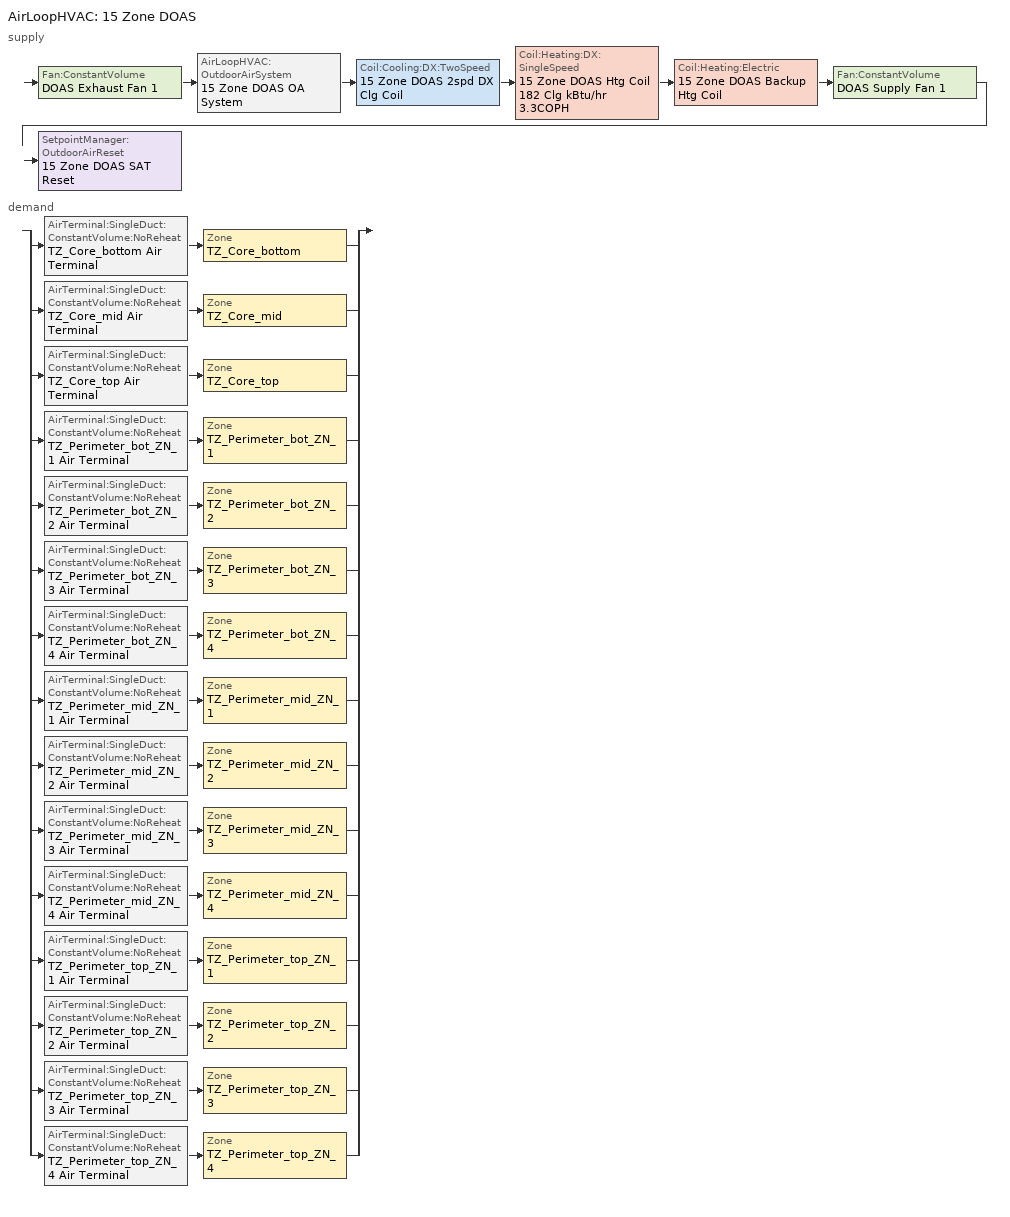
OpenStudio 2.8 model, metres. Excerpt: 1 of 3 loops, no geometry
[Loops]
AirLoopHVAC '15 Zone DOAS'
 supply: Fan:ConstantVolume 'DOAS Exhaust Fan 1' > AirLoopHVAC:OutdoorAirSystem '15 Zone DOAS OA System' > Coil:Cooling:DX:TwoSpeed '15 Zone DOAS 2spd DX Clg Coil' > Coil:Heating:DX:SingleSpeed '15 Zone DOAS Htg Coil 182 Clg kBtu/hr 3.3COPH' > Coil:Heating:Electric '15 Zone DOAS Backup Htg Coil' > Fan:ConstantVolume 'DOAS Supply Fan 1' > SetpointManager:OutdoorAirReset '15 Zone DOAS SAT Reset'
 demand: split
  | AirTerminal:SingleDuct:ConstantVolume:NoReheat 'TZ_Core_bottom Air Terminal' > Zone 'TZ_Core_bottom'
  | AirTerminal:SingleDuct:ConstantVolume:NoReheat 'TZ_Core_mid Air Terminal' > Zone 'TZ_Core_mid'
  | AirTerminal:SingleDuct:ConstantVolume:NoReheat 'TZ_Core_top Air Terminal' > Zone 'TZ_Core_top'
  | AirTerminal:SingleDuct:ConstantVolume:NoReheat 'TZ_Perimeter_bot_ZN_1 Air Terminal' > Zone 'TZ_Perimeter_bot_ZN_1'
  | AirTerminal:SingleDuct:ConstantVolume:NoReheat 'TZ_Perimeter_bot_ZN_2 Air Terminal' > Zone 'TZ_Perimeter_bot_ZN_2'
  | AirTerminal:SingleDuct:ConstantVolume:NoReheat 'TZ_Perimeter_bot_ZN_3 Air Terminal' > Zone 'TZ_Perimeter_bot_ZN_3'
  | AirTerminal:SingleDuct:ConstantVolume:NoReheat 'TZ_Perimeter_bot_ZN_4 Air Terminal' > Zone 'TZ_Perimeter_bot_ZN_4'
  | AirTerminal:SingleDuct:ConstantVolume:NoReheat 'TZ_Perimeter_mid_ZN_1 Air Terminal' > Zone 'TZ_Perimeter_mid_ZN_1'
  | AirTerminal:SingleDuct:ConstantVolume:NoReheat 'TZ_Perimeter_mid_ZN_2 Air Terminal' > Zone 'TZ_Perimeter_mid_ZN_2'
  | AirTerminal:SingleDuct:ConstantVolume:NoReheat 'TZ_Perimeter_mid_ZN_3 Air Terminal' > Zone 'TZ_Perimeter_mid_ZN_3'
  | AirTerminal:SingleDuct:ConstantVolume:NoReheat 'TZ_Perimeter_mid_ZN_4 Air Terminal' > Zone 'TZ_Perimeter_mid_ZN_4'
  | AirTerminal:SingleDuct:ConstantVolume:NoReheat 'TZ_Perimeter_top_ZN_1 Air Terminal' > Zone 'TZ_Perimeter_top_ZN_1'
  | AirTerminal:SingleDuct:ConstantVolume:NoReheat 'TZ_Perimeter_top_ZN_2 Air Terminal' > Zone 'TZ_Perimeter_top_ZN_2'
  | AirTerminal:SingleDuct:ConstantVolume:NoReheat 'TZ_Perimeter_top_ZN_3 Air Terminal' > Zone 'TZ_Perimeter_top_ZN_3'
  | AirTerminal:SingleDuct:ConstantVolume:NoReheat 'TZ_Perimeter_top_ZN_4 Air Terminal' > Zone 'TZ_Perimeter_top_ZN_4'
[Sizing:Zone] Zone Cooling Design Supply Air Temperature Input Method=SupplyAirTemperature; Zone Cooling Design Supply Air Temperature {C}=12.7778; Zone Cooling Design Supply Air Temperature Difference {deltaC}=11.11; Zone Heating Design Supply Air Temperature Input Method=SupplyAirTemperature; Zone Heating Design Supply Air Temperature {C}=40; Zone Heating Design Supply Air Temperature Difference {deltaC}=11.11; Zone Cooling Design Supply Air Humidity Ratio {kg-H2O/kg-air}=0.0085; Zone Heating Design Supply Air Humidity Ratio {kg-H2O/kg-air}=0.008; Cooling Design Air Flow Method=DesignDay; Heating Design Air Flow Method=DesignDay; Account for Dedicated Outdoor Air System=Yes; Dedicated Outdoor Air System Control Strategy=NeutralSupplyAir; Dedicated Outdoor Air Low Setpoint Temperature for Design {C}=15.5556; Dedicated Outdoor Air High Setpoint Temperature for Design {C}=21.1111
TZ_Core_bottom; TZ_Core_mid; TZ_Core_top; TZ_Perimeter_bot_ZN_1; TZ_Perimeter_bot_ZN_2; TZ_Perimeter_bot_ZN_3; TZ_Perimeter_bot_ZN_4; TZ_Perimeter_mid_ZN_1; TZ_Perimeter_mid_ZN_2; TZ_Perimeter_mid_ZN_3; TZ_Perimeter_mid_ZN_4; TZ_Perimeter_top_ZN_1; TZ_Perimeter_top_ZN_2; TZ_Perimeter_top_ZN_3; TZ_Perimeter_top_ZN_4
[Zone equipment]
TZ_Core_bottom: TZ_Core_bottom Air Terminal, TZ_Core_bottom VRF Terminal Unit
TZ_Core_mid: TZ_Core_mid Air Terminal, TZ_Core_mid VRF Terminal Unit
TZ_Core_top: TZ_Core_top Air Terminal, TZ_Core_top VRF Terminal Unit
TZ_Perimeter_bot_ZN_1: TZ_Perimeter_bot_ZN_1 Air Terminal, TZ_Perimeter_bot_ZN_1 VRF Terminal Unit
TZ_Perimeter_bot_ZN_2: TZ_Perimeter_bot_ZN_2 Air Terminal, TZ_Perimeter_bot_ZN_2 VRF Terminal Unit
TZ_Perimeter_bot_ZN_3: TZ_Perimeter_bot_ZN_3 Air Terminal, TZ_Perimeter_bot_ZN_3 VRF Terminal Unit
TZ_Perimeter_bot_ZN_4: TZ_Perimeter_bot_ZN_4 Air Terminal, TZ_Perimeter_bot_ZN_4 VRF Terminal Unit
TZ_Perimeter_mid_ZN_1: TZ_Perimeter_mid_ZN_1 Air Terminal, TZ_Perimeter_mid_ZN_1 VRF Terminal Unit
TZ_Perimeter_mid_ZN_2: TZ_Perimeter_mid_ZN_2 Air Terminal, TZ_Perimeter_mid_ZN_2 VRF Terminal Unit
TZ_Perimeter_mid_ZN_3: TZ_Perimeter_mid_ZN_3 Air Terminal, TZ_Perimeter_mid_ZN_3 VRF Terminal Unit
TZ_Perimeter_mid_ZN_4: TZ_Perimeter_mid_ZN_4 Air Terminal, TZ_Perimeter_mid_ZN_4 VRF Terminal Unit
TZ_Perimeter_top_ZN_1: TZ_Perimeter_top_ZN_1 Air Terminal, TZ_Perimeter_top_ZN_1 VRF Terminal Unit
TZ_Perimeter_top_ZN_2: TZ_Perimeter_top_ZN_2 Air Terminal, TZ_Perimeter_top_ZN_2 VRF Terminal Unit
TZ_Perimeter_top_ZN_3: TZ_Perimeter_top_ZN_3 Air Terminal, TZ_Perimeter_top_ZN_3 VRF Terminal Unit
TZ_Perimeter_top_ZN_4: TZ_Perimeter_top_ZN_4 Air Terminal, TZ_Perimeter_top_ZN_4 VRF Terminal Unit
[AirLoopHVAC]
15 Zone DOAS: Availability Schedule=15 Zone DOAS Occ Sch; Design Supply Air Flow Rate {m3/s}=AutoSize
[Sizing:System]
15 Zone DOAS: Type of Load to Size On=VentilationRequirement; Design Outdoor Air Flow Rate {m3/s}=Autosize; Central Heating Maximum System Air Flow Ratio=1; Preheat Design Temperature {C}=7; Preheat Design Humidity Ratio {kg-H2O/kg-Air}=0.008; Precool Design Temperature {C}=12.8; Precool Design Humidity Ratio {kg-H2O/kg-Air}=0.008; Central Cooling Design Supply Air Temperature {C}=15.5556; Central Heating Design Supply Air Temperature {C}=21.1111; Sizing Option=Coincident; 100% Outdoor Air in Cooling=Yes; 100% Outdoor Air in Heating=Yes; Central Cooling Design Supply Air Humidity Ratio {kg-H2O/kg-Air}=0.0085; Central Heating Design Supply Air Humidity Ratio {kg-H2O/kg-Air}=0.008; Cooling Design Air Flow Method=DesignDay; Cooling Design Air Flow Rate {m3/s}=0; Heating Design Air Flow Method=DesignDay; Heating Design Air Flow Rate {m3/s}=0; System Outdoor Air Method=ZoneSum; Zone Maximum Outdoor Air Fraction=1; Cooling Supply Air Flow Rate Per Floor Area {m3/s-m2}=0.00996765; Cooling Fraction of Autosized Cooling Supply Air Flow Rate=1; Cooling Supply Air Flow Rate Per Unit Cooling Capacity {m3/s-W}=3.94755e-05; Heating Supply Air Flow Rate Per Floor Area {m3/s-m2}=0.00996765; Heating Fraction of Autosized Heating Supply Air Flow Rate=1; Heating Fraction of Autosized Cooling Supply Air Flow Rate=1; Heating Supply Air Flow Rate Per Unit Heating Capacity {m3/s-W}=3.15882e-05; Cooling Design Capacity Method=CoolingDesignCapacity; Cooling Design Capacity {W}=autosize; Cooling Design Capacity Per Floor Area {W/m2}=234.7; Fraction of Autosized Cooling Design Capacity=1; Heating Design Capacity Method=HeatingDesignCapacity; Heating Design Capacity {W}=autosize; Heating Design Capacity Per Floor Area {W/m2}=157; Fraction of Autosized Heating Design Capacity=1; Central Cooling Capacity Control Method=OnOff
[Fan:ConstantVolume] Availability Schedule=Always On Discrete; Fan Total Efficiency=0.58175; Maximum Flow Rate {m3/s}=AutoSize; Motor Efficiency=0.895; Motor In Airstream Fraction=1
Name | Pressure Rise {Pa}
DOAS Supply Fan 1 | 747.267
DOAS Exhaust Fan 1 | 498.178
[Coil:Heating:Electric]
15 Zone DOAS Backup Htg Coil: Availability Schedule=Always On Discrete; Efficiency=1
[Coil:Heating:DX:SingleSpeed]
15 Zone DOAS Htg Coil 182 Clg kBtu/hr 3.3COPH: Availability Schedule=Always On Discrete; Rated Total Heating Capacity {W}=Autosize; Rated COP {W/W}=3.59363; Rated Air Flow Rate {m3/s}=Autosize; Rated Supply Fan Power Per Volume Flow Rate {W/(m3/s)}=773.3; Total Heating Capacity Function of Temperature Curve=DXHEAT-NECB2011-REF-CAPFT; Total Heating Capacity Function of Flow Fraction Curve=DXHEAT-NECB2011-REF-CAPFFLOW; Energy Input Ratio Function of Temperature Curve=DXHEAT-NECB2011-REF-EIRFT; Energy Input Ratio Function of Flow Fraction Curve=DXHEAT-NECB2011-REF-EIRFFLOW; Part Load Fraction Correlation Curve=DXHEAT-NECB2011-REF-PLFFPLR; Defrost Energy Input Ratio Function of Temperature Curve=15 Zone DOAS Htg Coil Defrost EIR Func of Temp Curve; Defrost Strategy=ReverseCycle; Defrost Control=OnDemand; Defrost Time Period Fraction=0.166667; Resistive Defrost Heater Capacity {W}=2000
[Coil:Cooling:DX:TwoSpeed]
15 Zone DOAS 2spd DX Clg Coil: Availability Schedule=Always On Discrete; Rated High Speed Total Cooling Capacity {W}=Autosize; Rated High Speed Sensible Heat Ratio=Autosize; Rated High Speed COP {W/W}=3; Rated High Speed Air Flow Rate {m3/s}=Autosize; Total Cooling Capacity Function of Temperature Curve=Curve Biquadratic 5; Total Cooling Capacity Function of Flow Fraction Curve=Curve Quadratic 8; Energy Input Ratio Function of Temperature Curve=Curve Biquadratic 6; Energy Input Ratio Function of Flow Fraction Curve=Curve Quadratic 9; Part Load Fraction Correlation Curve=Curve Quadratic 10; Rated Low Speed Total Cooling Capacity {W}=Autosize; Rated Low Speed Sensible Heat Ratio=0.69; Rated Low Speed COP {W/W}=3; Low Speed Total Cooling Capacity Function of Temperature Curve=Curve Biquadratic 7; Low Speed Energy Input Ratio Function of Temperature Curve=Curve Biquadratic 8; Condenser Type=AirCooled; High Speed Evaporative Condenser Effectiveness=0; High Speed Evaporative Condenser Air Flow Rate {m3/s}=Autosize; High Speed Evaporative Condenser Pump Rated Power Consumption {W}=Autosize; Low Speed Evaporative Condenser Effectiveness=0; Low Speed Evaporative Condenser Air Flow Rate {m3/s}=Autosize; Low Speed Evaporative Condenser Pump Rated Power Consumption {W}=Autosize; Basin Heater Capacity {W/K}=10; Basin Heater Setpoint Temperature {C}=2
[Controller:OutdoorAir]
15 Zone DOAS Outdoor Air Controller: Minimum Outdoor Air Flow Rate {m3/s}=autosize; Maximum Outdoor Air Flow Rate {m3/s}=Autosize; Economizer Control Type=NoEconomizer; Economizer Control Action Type=ModulateFlow; Lockout Type=NoLockout; Minimum Limit Type=FixedMinimum; Minimum Outdoor Air Schedule=15 Zone DOAS Occ Sch; Minimum Fraction of Outdoor Air Schedule=Always On Discrete; Controller Mechanical Ventilation=15 Zone DOAS Mechanical Ventilation Controller; High Humidity Control=No; Heat Recovery Bypass Control Type=BypassWhenWithinEconomizerLimits
[Controller:MechanicalVentilation]
15 Zone DOAS Mechanical Ventilation Controller: Availability Schedule=Always On Discrete; System Outdoor Air Method=ZoneSum
[AirLoopHVAC:OutdoorAirSystem]
15 Zone DOAS OA System: Controller=15 Zone DOAS Outdoor Air Controller
[SetpointManager:OutdoorAirReset]
15 Zone DOAS SAT Reset: Control Variable=Temperature; Setpoint at Outdoor Low Temperature {C}=21.1111; Outdoor Low Temperature {C}=15.5556; Setpoint at Outdoor High Temperature {C}=15.5556; Outdoor High Temperature {C}=21.1111; Setpoint Node or NodeList=15 Zone DOAS Supply Outlet Node
[AirTerminal:SingleDuct:ConstantVolume:NoReheat] Availability Schedule=Always On Discrete; Maximum Air Flow Rate {m3/s}=AutoSize
TZ_Core_bottom Air Terminal; TZ_Core_mid Air Terminal; TZ_Core_top Air Terminal; TZ_Perimeter_bot_ZN_1 Air Terminal; TZ_Perimeter_bot_ZN_2 Air Terminal; TZ_Perimeter_bot_ZN_3 Air Terminal; TZ_Perimeter_bot_ZN_4 Air Terminal; TZ_Perimeter_mid_ZN_1 Air Terminal; TZ_Perimeter_mid_ZN_2 Air Terminal; TZ_Perimeter_mid_ZN_3 Air Terminal; TZ_Perimeter_mid_ZN_4 Air Terminal; TZ_Perimeter_top_ZN_1 Air Terminal; TZ_Perimeter_top_ZN_2 Air Terminal; TZ_Perimeter_top_ZN_3 Air Terminal; TZ_Perimeter_top_ZN_4 Air Terminal
[AirConditioner:VariableRefrigerantFlow]
15 Zone VRF System: Availability Schedule=Always On Discrete; Rated Total Cooling Capacity {W}=autosize; Rated Cooling COP {W/W}=4.287; Minimum Outdoor Temperature in Cooling Mode {C}=-15; Maximum Outdoor Temperature in Cooling Mode {C}=50; Cooling Capacity Ratio Modifier Function of Low Temperature Curve=vrf_cool_cap_f_of_low_temp 1; Cooling Capacity Ratio Boundary Curve=vrf_cool_cap_ratio_boundary 1; Cooling Capacity Ratio Modifier Function of High Temperature Curve=vrf_cool_cap_f_of_high_temp 1; Cooling Energy Input Ratio Modifier Function of Low Temperature Curve=vrf_cool_eir_f_of_low_temp 2; Cooling Energy Input Ratio Boundary Curve=vrf_cool_eir_ratio_boundary 1; Cooling Energy Input Ratio Modifier Function of High Temperature Curve=vrf_cool_eir_f_of_high_temp 1; Cooling Energy Input Ratio Modifier Function of Low Part-Load Ratio Curve=vrf_cool_eir_f_of_low_temp 3; Cooling Energy Input Ratio Modifier Function of High Part-Load Ratio Curve=vrf_cooling_eir_high_plr 1; Cooling Combination Ratio Correction Factor Curve=vrf_cooling_comb_ratio 1; Cooling Part-Load Fraction Correlation Curve=vrf_cooling_cplffplr 1; Rated Total Heating Capacity {W}=autosize; Rated Total Heating Capacity Sizing Ratio {W/W}=1; Rated Heating COP {W/W}=4.147; Minimum Outdoor Temperature in Heating Mode {C}=-25; Maximum Outdoor Temperature in Heating Mode {C}=16.1; Heating Capacity Ratio Modifier Function of Low Temperature Curve=vrf_heat_cap_f_of_low_temp 1; Heating Capacity Ratio Boundary Curve=vrf_heat_cap_ratio_boundary 1; Heating Capacity Ratio Modifier Function of High Temperature Curve=vrf_heat_cap_f_of_high_temp 1; Heating Energy Input Ratio Modifier Function of Low Temperature Curve=vrf_heat_eir_f_of_low_temp 1; Heating Energy Input Ratio Boundary Curve=vrf_heat_eir_boundary 1; Heating Energy Input Ratio Modifier Function of High Temperature Curve=vrf_heat_eir_f_of_high_temp 1; Heating Performance Curve Outdoor Temperature Type=WetBulbTemperature; Heating Energy Input Ratio Modifier Function of Low Part-Load Ratio Curve=vrf_heating_eir_low_plr 1; Heating Energy Input Ratio Modifier Function of High Part-Load Ratio Curve=vrf_heating_eir_hi_plr 1; Heating Combination Ratio Correction Factor Curve=vrf_heating_comb_ratio 1; Heating Part-Load Fraction Correlation Curve=vrf_heating_cplffplr 1; Minimum Heat Pump Part-Load Ratio=0.25; Zone Name for Master Thermostat Location=TZ_Core_bottom; Master Thermostat Priority Control Type=LoadPriority; Heat Pump Waste Heat Recovery=Yes; Equivalent Piping Length used for Piping Correction Factor in Cooling Mode {m}=30.48; Vertical Height used for Piping Correction Factor {m}=10.668; Piping Correction Factor for Length in Cooling Mode Curve=Air Conditioner Variable Refrigerant Flow 1 CoolingLengthCorrectionFactor 1; Piping Correction Factor for Height in Cooling Mode Coefficient=-0.000386; Equivalent Piping Length used for Piping Correction Factor in Heating Mode {m}=30.48; Piping Correction Factor for Height in Heating Mode Coefficient=0; Crankcase Heater Power per Compressor {W}=15; Number of Compressors=3; Ratio of Compressor Size to Total Compressor Capacity=0.33; Maximum Outdoor Dry-bulb Temperature for Crankcase Heater {C}=7; Defrost Strategy=ReverseCycle; Defrost Control=OnDemand; Defrost Energy Input Ratio Modifier Function of Temperature Curve=vrf_defrost_eir_f_of_temp 1; Defrost Time Period Fraction=0.058333; Resistive Defrost Heater Capacity {W}=1e-07; Maximum Outdoor Dry-bulb Temperature for Defrost Operation {C}=7; Water Condenser Volume Flow Rate {m3/s}=autosize; Evaporative Condenser Effectiveness=0.9; Evaporative Condenser Air Flow Rate {m3/s}=autosize; Evaporative Condenser Pump Rated Power Consumption {W}=autosize; Basin Heater Capacity {W/K}=0; Basin Heater Setpoint Temperature {C}=2; Fuel Type=Electricity; Minimum Outdoor Temperature in Heat Recovery Mode {C}=-10; Maximum Outdoor Temperature in Heat Recovery Mode {C}=27.2; Initial Heat Recovery Cooling Capacity Fraction=0.5; Heat Recovery Cooling Capacity Time Constant {hr}=0.083; Initial Heat Recovery Cooling Energy Fraction=1; Heat Recovery Cooling Energy Time Constant {hr}=0; Initial Heat Recovery Heating Capacity Fraction=0.5; Heat Recovery Heating Capacity Time Constant {hr}=0.083; Initial Heat Recovery Heating Energy Fraction=0.5; Heat Recovery Heating Energy Time Constant {hr}=0
[ZoneHVAC:TerminalUnit:VariableRefrigerantFlow] Terminal Unit Availability schedule=Always On Discrete; Supply Air Flow Rate During Cooling Operation {m3/s}=autosize; Supply Air Flow Rate When No Cooling is Needed {m3/s}=autosize; Supply Air Flow Rate During Heating Operation {m3/s}=autosize; Supply Air Flow Rate When No Heating is Needed {m3/s}=autosize; Outdoor Air Flow Rate During Cooling Operation {m3/s}=0; Outdoor Air Flow Rate During Heating Operation {m3/s}=0; Outdoor Air Flow Rate When No Cooling or Heating is Needed {m3/s}=0; Supply Air Fan Operating Mode Schedule=Always Off Discrete; Zone Terminal Unit On Parasitic Electric Energy Use {W}=30; Zone Terminal Unit Off Parasitic Electric Energy Use {W}=20; Rated Total Heating Capacity Sizing Ratio {W/W}=1
Name | Supply Air Fan | Cooling Coil | Heating Coil
TZ_Core_bottom VRF Terminal Unit | TZ_Core_bottom VRF Unit Cycling Fan | Zone HVAC Terminal Unit Variable Refrigerant Flow 1 Cooling Coil 5 | Zone HVAC Terminal Unit Variable Refrigerant Flow 1 Heating Coil 5
TZ_Core_mid VRF Terminal Unit | TZ_Core_mid VRF Unit Cycling Fan | Zone HVAC Terminal Unit Variable Refrigerant Flow 1 Cooling Coil 6 | Zone HVAC Terminal Unit Variable Refrigerant Flow 1 Heating Coil 6
TZ_Core_top VRF Terminal Unit | TZ_Core_top VRF Unit Cycling Fan | Zone HVAC Terminal Unit Variable Refrigerant Flow 1 Cooling Coil 7 | Zone HVAC Terminal Unit Variable Refrigerant Flow 1 Heating Coil 7
TZ_Perimeter_bot_ZN_1 VRF Terminal Unit | TZ_Perimeter_bot_ZN_1 VRF Unit Cycling Fan | Zone HVAC Terminal Unit Variable Refrigerant Flow 1 Cooling Coil 8 | Zone HVAC Terminal Unit Variable Refrigerant Flow 1 Heating Coil 8
TZ_Perimeter_bot_ZN_2 VRF Terminal Unit | TZ_Perimeter_bot_ZN_2 VRF Unit Cycling Fan | Zone HVAC Terminal Unit Variable Refrigerant Flow 1 Cooling Coil 9 | Zone HVAC Terminal Unit Variable Refrigerant Flow 1 Heating Coil 9
TZ_Perimeter_bot_ZN_3 VRF Terminal Unit | TZ_Perimeter_bot_ZN_3 VRF Unit Cycling Fan | Zone HVAC Terminal Unit Variable Refrigerant Flow 1 Cooling Coil 10 | Zone HVAC Terminal Unit Variable Refrigerant Flow 1 Heating Coil 10
TZ_Perimeter_bot_ZN_4 VRF Terminal Unit | TZ_Perimeter_bot_ZN_4 VRF Unit Cycling Fan | Zone HVAC Terminal Unit Variable Refrigerant Flow 1 Cooling Coil 11 | Zone HVAC Terminal Unit Variable Refrigerant Flow 1 Heating Coil 11
TZ_Perimeter_mid_ZN_1 VRF Terminal Unit | TZ_Perimeter_mid_ZN_1 VRF Unit Cycling Fan | Zone HVAC Terminal Unit Variable Refrigerant Flow 1 Cooling Coil 12 | Zone HVAC Terminal Unit Variable Refrigerant Flow 1 Heating Coil 12
TZ_Perimeter_mid_ZN_2 VRF Terminal Unit | TZ_Perimeter_mid_ZN_2 VRF Unit Cycling Fan | Zone HVAC Terminal Unit Variable Refrigerant Flow 1 Cooling Coil 13 | Zone HVAC Terminal Unit Variable Refrigerant Flow 1 Heating Coil 13
TZ_Perimeter_mid_ZN_3 VRF Terminal Unit | TZ_Perimeter_mid_ZN_3 VRF Unit Cycling Fan | Zone HVAC Terminal Unit Variable Refrigerant Flow 1 Cooling Coil 14 | Zone HVAC Terminal Unit Variable Refrigerant Flow 1 Heating Coil 14
TZ_Perimeter_mid_ZN_4 VRF Terminal Unit | TZ_Perimeter_mid_ZN_4 VRF Unit Cycling Fan | Zone HVAC Terminal Unit Variable Refrigerant Flow 1 Cooling Coil 15 | Zone HVAC Terminal Unit Variable Refrigerant Flow 1 Heating Coil 15
TZ_Perimeter_top_ZN_1 VRF Terminal Unit | TZ_Perimeter_top_ZN_1 VRF Unit Cycling Fan | Zone HVAC Terminal Unit Variable Refrigerant Flow 1 Cooling Coil 16 | Zone HVAC Terminal Unit Variable Refrigerant Flow 1 Heating Coil 16
TZ_Perimeter_top_ZN_2 VRF Terminal Unit | TZ_Perimeter_top_ZN_2 VRF Unit Cycling Fan | Zone HVAC Terminal Unit Variable Refrigerant Flow 1 Cooling Coil 17 | Zone HVAC Terminal Unit Variable Refrigerant Flow 1 Heating Coil 17
TZ_Perimeter_top_ZN_3 VRF Terminal Unit | TZ_Perimeter_top_ZN_3 VRF Unit Cycling Fan | Zone HVAC Terminal Unit Variable Refrigerant Flow 1 Cooling Coil 18 | Zone HVAC Terminal Unit Variable Refrigerant Flow 1 Heating Coil 18
TZ_Perimeter_top_ZN_4 VRF Terminal Unit | TZ_Perimeter_top_ZN_4 VRF Unit Cycling Fan | Zone HVAC Terminal Unit Variable Refrigerant Flow 1 Cooling Coil 19 | Zone HVAC Terminal Unit Variable Refrigerant Flow 1 Heating Coil 19
[Coil:Cooling:DX:VariableRefrigerantFlow] Availability Schedule=Always On Discrete; Rated Total Cooling Capacity {W}=autosize; Rated Sensible Heat Ratio=autosize; Rated Air Flow Rate {m3/s}=autosize
Name | Cooling Capacity Ratio Modifier Function of Temperature Curve | Cooling Capacity Modifier Curve Function of Flow Fraction
Zone HVAC Terminal Unit Variable Refrigerant Flow 1 Cooling Coil 5 | VRFTUCoolCapFT 5 | VRFACCoolCapFFF 5
Zone HVAC Terminal Unit Variable Refrigerant Flow 1 Cooling Coil 6 | VRFTUCoolCapFT 6 | VRFACCoolCapFFF 6
Zone HVAC Terminal Unit Variable Refrigerant Flow 1 Cooling Coil 7 | VRFTUCoolCapFT 7 | VRFACCoolCapFFF 7
Zone HVAC Terminal Unit Variable Refrigerant Flow 1 Cooling Coil 8 | VRFTUCoolCapFT 8 | VRFACCoolCapFFF 8
Zone HVAC Terminal Unit Variable Refrigerant Flow 1 Cooling Coil 9 | VRFTUCoolCapFT 9 | VRFACCoolCapFFF 9
Zone HVAC Terminal Unit Variable Refrigerant Flow 1 Cooling Coil 10 | VRFTUCoolCapFT 10 | VRFACCoolCapFFF 10
Zone HVAC Terminal Unit Variable Refrigerant Flow 1 Cooling Coil 11 | VRFTUCoolCapFT 11 | VRFACCoolCapFFF 11
Zone HVAC Terminal Unit Variable Refrigerant Flow 1 Cooling Coil 12 | VRFTUCoolCapFT 12 | VRFACCoolCapFFF 12
Zone HVAC Terminal Unit Variable Refrigerant Flow 1 Cooling Coil 13 | VRFTUCoolCapFT 13 | VRFACCoolCapFFF 13
Zone HVAC Terminal Unit Variable Refrigerant Flow 1 Cooling Coil 14 | VRFTUCoolCapFT 14 | VRFACCoolCapFFF 14
Zone HVAC Terminal Unit Variable Refrigerant Flow 1 Cooling Coil 15 | VRFTUCoolCapFT 15 | VRFACCoolCapFFF 15
Zone HVAC Terminal Unit Variable Refrigerant Flow 1 Cooling Coil 16 | VRFTUCoolCapFT 16 | VRFACCoolCapFFF 16
Zone HVAC Terminal Unit Variable Refrigerant Flow 1 Cooling Coil 17 | VRFTUCoolCapFT 17 | VRFACCoolCapFFF 17
Zone HVAC Terminal Unit Variable Refrigerant Flow 1 Cooling Coil 18 | VRFTUCoolCapFT 18 | VRFACCoolCapFFF 18
Zone HVAC Terminal Unit Variable Refrigerant Flow 1 Cooling Coil 19 | VRFTUCoolCapFT 19 | VRFACCoolCapFFF 19
[Coil:Heating:DX:VariableRefrigerantFlow] Availability Schedule=Always On Discrete; Rated Total Heating Capacity {W}=autosize; Rated Air Flow Rate {m3/s}=autosize
Name | Heating Capacity Ratio Modifier Function of Temperature Curve | Heating Capacity Modifier Function of Flow Fraction Curve
Zone HVAC Terminal Unit Variable Refrigerant Flow 1 Heating Coil 5 | Coil Heating DX Variable Refrigerant Flow 1 VRFTUHeatCAPFT 5 | Coil Heating DX Variable Refrigerant Flow 1 VRFACCoolCapFFF 5
Zone HVAC Terminal Unit Variable Refrigerant Flow 1 Heating Coil 6 | Coil Heating DX Variable Refrigerant Flow 1 VRFTUHeatCAPFT 6 | Coil Heating DX Variable Refrigerant Flow 1 VRFACCoolCapFFF 6
Zone HVAC Terminal Unit Variable Refrigerant Flow 1 Heating Coil 7 | Coil Heating DX Variable Refrigerant Flow 1 VRFTUHeatCAPFT 7 | Coil Heating DX Variable Refrigerant Flow 1 VRFACCoolCapFFF 7
Zone HVAC Terminal Unit Variable Refrigerant Flow 1 Heating Coil 8 | Coil Heating DX Variable Refrigerant Flow 1 VRFTUHeatCAPFT 8 | Coil Heating DX Variable Refrigerant Flow 1 VRFACCoolCapFFF 8
Zone HVAC Terminal Unit Variable Refrigerant Flow 1 Heating Coil 9 | Coil Heating DX Variable Refrigerant Flow 1 VRFTUHeatCAPFT 9 | Coil Heating DX Variable Refrigerant Flow 1 VRFACCoolCapFFF 9
Zone HVAC Terminal Unit Variable Refrigerant Flow 1 Heating Coil 10 | Coil Heating DX Variable Refrigerant Flow 1 VRFTUHeatCAPFT 10 | Coil Heating DX Variable Refrigerant Flow 1 VRFACCoolCapFFF 10
Zone HVAC Terminal Unit Variable Refrigerant Flow 1 Heating Coil 11 | Coil Heating DX Variable Refrigerant Flow 1 VRFTUHeatCAPFT 11 | Coil Heating DX Variable Refrigerant Flow 1 VRFACCoolCapFFF 11
Zone HVAC Terminal Unit Variable Refrigerant Flow 1 Heating Coil 12 | Coil Heating DX Variable Refrigerant Flow 1 VRFTUHeatCAPFT 12 | Coil Heating DX Variable Refrigerant Flow 1 VRFACCoolCapFFF 12
Zone HVAC Terminal Unit Variable Refrigerant Flow 1 Heating Coil 13 | Coil Heating DX Variable Refrigerant Flow 1 VRFTUHeatCAPFT 13 | Coil Heating DX Variable Refrigerant Flow 1 VRFACCoolCapFFF 13
Zone HVAC Terminal Unit Variable Refrigerant Flow 1 Heating Coil 14 | Coil Heating DX Variable Refrigerant Flow 1 VRFTUHeatCAPFT 14 | Coil Heating DX Variable Refrigerant Flow 1 VRFACCoolCapFFF 14
Zone HVAC Terminal Unit Variable Refrigerant Flow 1 Heating Coil 15 | Coil Heating DX Variable Refrigerant Flow 1 VRFTUHeatCAPFT 15 | Coil Heating DX Variable Refrigerant Flow 1 VRFACCoolCapFFF 15
Zone HVAC Terminal Unit Variable Refrigerant Flow 1 Heating Coil 16 | Coil Heating DX Variable Refrigerant Flow 1 VRFTUHeatCAPFT 16 | Coil Heating DX Variable Refrigerant Flow 1 VRFACCoolCapFFF 16
Zone HVAC Terminal Unit Variable Refrigerant Flow 1 Heating Coil 17 | Coil Heating DX Variable Refrigerant Flow 1 VRFTUHeatCAPFT 17 | Coil Heating DX Variable Refrigerant Flow 1 VRFACCoolCapFFF 17
Zone HVAC Terminal Unit Variable Refrigerant Flow 1 Heating Coil 18 | Coil Heating DX Variable Refrigerant Flow 1 VRFTUHeatCAPFT 18 | Coil Heating DX Variable Refrigerant Flow 1 VRFACCoolCapFFF 18
Zone HVAC Terminal Unit Variable Refrigerant Flow 1 Heating Coil 19 | Coil Heating DX Variable Refrigerant Flow 1 VRFTUHeatCAPFT 19 | Coil Heating DX Variable Refrigerant Flow 1 VRFACCoolCapFFF 19
[Fan:OnOff] Availability Schedule=Always On Discrete; Maximum Flow Rate {m3/s}=autosize; Motor In Airstream Fraction=1
Name | Fan Total Efficiency | Pressure Rise {Pa} | Motor Efficiency | Fan Power Ratio Function of Speed Ratio Curve | Fan Efficiency Ratio Function of Speed Ratio Curve
TZ_Core_bottom VRF Unit Cycling Fan | 0.58175 | 468.41 | 0.895 | Fan On Off Power Curve 5 | Fan On Off Efficiency Curve 5
TZ_Core_mid VRF Unit Cycling Fan | 0.56225 | 452.709 | 0.865 | Fan On Off Power Curve 6 | Fan On Off Efficiency Curve 6
TZ_Core_top VRF Unit Cycling Fan | 0.56225 | 452.709 | 0.865 | Fan On Off Power Curve 7 | Fan On Off Efficiency Curve 7
TZ_Perimeter_bot_ZN_1 VRF Unit Cycling Fan | 0.55575 | 447.476 | 0.855 | Fan On Off Power Curve 8 | Fan On Off Efficiency Curve 8
TZ_Perimeter_bot_ZN_2 VRF Unit Cycling Fan | 0.55575 | 447.476 | 0.855 | Fan On Off Power Curve 9 | Fan On Off Efficiency Curve 9
TZ_Perimeter_bot_ZN_3 VRF Unit Cycling Fan | 0.55575 | 447.476 | 0.855 | Fan On Off Power Curve 10 | Fan On Off Efficiency Curve 10
TZ_Perimeter_bot_ZN_4 VRF Unit Cycling Fan | 0.55575 | 447.476 | 0.855 | Fan On Off Power Curve 11 | Fan On Off Efficiency Curve 11
TZ_Perimeter_mid_ZN_1 VRF Unit Cycling Fan | 0.55575 | 447.476 | 0.855 | Fan On Off Power Curve 12 | Fan On Off Efficiency Curve 12
TZ_Perimeter_mid_ZN_2 VRF Unit Cycling Fan | 0.55575 | 447.476 | 0.855 | Fan On Off Power Curve 13 | Fan On Off Efficiency Curve 13
TZ_Perimeter_mid_ZN_3 VRF Unit Cycling Fan | 0.55575 | 447.476 | 0.855 | Fan On Off Power Curve 14 | Fan On Off Efficiency Curve 14
TZ_Perimeter_mid_ZN_4 VRF Unit Cycling Fan | 0.55575 | 447.476 | 0.855 | Fan On Off Power Curve 15 | Fan On Off Efficiency Curve 15
TZ_Perimeter_top_ZN_1 VRF Unit Cycling Fan | 0.55575 | 447.476 | 0.855 | Fan On Off Power Curve 16 | Fan On Off Efficiency Curve 16
TZ_Perimeter_top_ZN_2 VRF Unit Cycling Fan | 0.55575 | 447.476 | 0.855 | Fan On Off Power Curve 17 | Fan On Off Efficiency Curve 17
TZ_Perimeter_top_ZN_3 VRF Unit Cycling Fan | 0.55575 | 447.476 | 0.855 | Fan On Off Power Curve 18 | Fan On Off Efficiency Curve 18
TZ_Perimeter_top_ZN_4 VRF Unit Cycling Fan | 0.55575 | 447.476 | 0.855 | Fan On Off Power Curve 19 | Fan On Off Efficiency Curve 19
[Schedule:Ruleset]
15 Zone DOAS Occ Sch: Default Day Schedule=15 Zone DOAS Occ Sch Default; Summer Design Day Schedule=15 Zone DOAS Occ Sch Summer Design Day; Winter Design Day Schedule=15 Zone DOAS Occ Sch Winter Design Day
[Schedule:Day]
15 Zone DOAS Occ Sch Default; 15 Zone DOAS Occ Sch Winter Design Day; 15 Zone DOAS Occ Sch Summer Design Day: 24, 0, 1
15 Zone DOAS Occ Sch Monday; 15 Zone DOAS Occ Sch Tuesday; 15 Zone DOAS Occ Sch Wednesday; 15 Zone DOAS Occ Sch Thursday; 15 Zone DOAS Occ Sch Friday: 7, 0, 0, 18, 0, 1, 24, 0, 0
15 Zone DOAS Occ Sch Saturday: 8, 0, 0, 12, 0, 1, 24, 0, 0
15 Zone DOAS Occ Sch Sunday: 24, 0, 0
[Schedule:Rule] Schedule Ruleset=15 Zone DOAS Occ Sch; Date Specification Type=DateRange; Start Month=1; Start Day=1; End Month=12
15 Zone DOAS Occ Sch Monday Rule: Rule Order=6; Day Schedule=15 Zone DOAS Occ Sch Monday; Apply Monday=Yes; End Day=25
15 Zone DOAS Occ Sch Tuesday Rule: Rule Order=5; Day Schedule=15 Zone DOAS Occ Sch Tuesday; End Day=26; Apply Tuesday=Yes
15 Zone DOAS Occ Sch Wednesday Rule: Rule Order=4; Day Schedule=15 Zone DOAS Occ Sch Wednesday; End Day=27; Apply Wednesday=Yes
15 Zone DOAS Occ Sch Thursday Rule: Rule Order=3; Day Schedule=15 Zone DOAS Occ Sch Thursday; End Day=28; Apply Thursday=Yes
15 Zone DOAS Occ Sch Friday Rule: Rule Order=2; Day Schedule=15 Zone DOAS Occ Sch Friday; End Day=29; Apply Friday=Yes
15 Zone DOAS Occ Sch Saturday Rule: Rule Order=1; Day Schedule=15 Zone DOAS Occ Sch Saturday; End Day=30; Apply Saturday=Yes
15 Zone DOAS Occ Sch Sunday Rule: Rule Order=0; Day Schedule=15 Zone DOAS Occ Sch Sunday; End Day=31; Apply Sunday=Yes
[Schedule:Constant]
Name | Value
Always On Discrete | 1
Always Off Discrete | 0
[Curve:Cubic]
Name | Coefficient1 Constant | Coefficient2 x | Coefficient3 x**2 | Coefficient4 x**3 | Minimum Value of x | Maximum Value of x | Minimum Curve Output | Maximum Curve Output
vrf_cool_cap_ratio_boundary 1 | 25.73 | -0.0315004 | -0.014166 | 0 | 11 | 30
vrf_cool_eir_ratio_boundary 1 | 25.7347 | -0.0315004 | -0.014166 | 0 | 15 | 24
vrf_cool_eir_f_of_low_temp 3 | 0.0734992 | 0.334783 | 0.591613 | 0 | 0.25 | 1 | 0 | 1
vrf_cooling_eir_high_plr 1; vrf_heating_eir_hi_plr 1 | 1 | 0 | 0 | 0 | 1 | 1.5
vrf_cooling_comb_ratio 1 | 0.24034 | -0.21873 | 1.97941 | -1.02636 | 0.5 | 2 | 0.5 | 1.056
vrf_cooling_cplffplr 1; vrf_heating_cplffplr 1 | 0.85 | 0.15 | 0 | 0 | 1 | 1
vrf_heat_cap_ratio_boundary 1; vrf_heat_eir_boundary 1 | 58.577 | -3.0255 | 0.0193 | 0 | 15 | 23.9
vrf_heating_eir_low_plr 1 | 0.0724907 | 0.65819 | 0.26926 | 0 | 0.25 | 1 | 0 | 1
vrf_heating_comb_ratio 1 | 0.62115 | -1.55798 | 3.36817 | -1.4224 | 0.5 | 2 | 0.5 | 1.155
Fan On Off Efficiency Curve 5; Fan On Off Efficiency Curve 6; Fan On Off Efficiency Curve 7; Fan On Off Efficiency Curve 8; Fan On Off Efficiency Curve 9; Fan On Off Efficiency Curve 10; Fan On Off Efficiency Curve 11; Fan On Off Efficiency Curve 12; Fan On Off Efficiency Curve 13; Fan On Off Efficiency Curve 14; Fan On Off Efficiency Curve 15; Fan On Off Efficiency Curve 16; Fan On Off Efficiency Curve 17; Fan On Off Efficiency Curve 18; Fan On Off Efficiency Curve 19 | 1 | 0 | 0 | 0 | 0 | 1
DXHEAT-NECB2011-REF-CAPFT | 0.729 | 0.0319 | 0.000136 | -8.75e-06 | -20 | 20
DXHEAT-NECB2011-REF-CAPFFLOW | 0.84 | 0.16 | 0 | 0 | 0.5 | 1.5
DXHEAT-NECB2011-REF-EIRFT | 1.2183 | -0.03612 | 0.00142 | -2.68e-05 | -20 | 20
DXHEAT-NECB2011-REF-PLFFPLR | 0.3696 | 2.3362 | -2.9577 | 1.2596 | 0.7 | 1
[Curve:Quadratic]
Name | Coefficient1 Constant | Coefficient2 x | Coefficient3 x**2 | Minimum Value of x | Maximum Value of x
Curve Quadratic 8 | 0.77136 | 0.34053 | -0.11088 | 0.75918 | 1.13877
Curve Quadratic 9 | 1.2055 | -0.32953 | 0.12308 | 0.75918 | 1.13877
Curve Quadratic 10 | 0.771 | 0.229 | 0 | 0 | 1
VRFACCoolCapFFF 5; Coil Heating DX Variable Refrigerant Flow 1 VRFACCoolCapFFF 5; VRFACCoolCapFFF 6; Coil Heating DX Variable Refrigerant Flow 1 VRFACCoolCapFFF 6; VRFACCoolCapFFF 7; Coil Heating DX Variable Refrigerant Flow 1 VRFACCoolCapFFF 7; VRFACCoolCapFFF 8; Coil Heating DX Variable Refrigerant Flow 1 VRFACCoolCapFFF 8; VRFACCoolCapFFF 9; Coil Heating DX Variable Refrigerant Flow 1 VRFACCoolCapFFF 9; VRFACCoolCapFFF 10; Coil Heating DX Variable Refrigerant Flow 1 VRFACCoolCapFFF 10; VRFACCoolCapFFF 11; Coil Heating DX Variable Refrigerant Flow 1 VRFACCoolCapFFF 11; VRFACCoolCapFFF 12; Coil Heating DX Variable Refrigerant Flow 1 VRFACCoolCapFFF 12; VRFACCoolCapFFF 13; Coil Heating DX Variable Refrigerant Flow 1 VRFACCoolCapFFF 13; VRFACCoolCapFFF 14; Coil Heating DX Variable Refrigerant Flow 1 VRFACCoolCapFFF 14; VRFACCoolCapFFF 15; Coil Heating DX Variable Refrigerant Flow 1 VRFACCoolCapFFF 15; VRFACCoolCapFFF 16; Coil Heating DX Variable Refrigerant Flow 1 VRFACCoolCapFFF 16; VRFACCoolCapFFF 17; Coil Heating DX Variable Refrigerant Flow 1 VRFACCoolCapFFF 17; VRFACCoolCapFFF 18; Coil Heating DX Variable Refrigerant Flow 1 VRFACCoolCapFFF 18; VRFACCoolCapFFF 19; Coil Heating DX Variable Refrigerant Flow 1 VRFACCoolCapFFF 19 | 0.8 | 0.2 | 0 | 0.5 | 1.5
DXHEAT-NECB2011-REF-EIRFFLOW | 1.3824 | -0.4336 | 0.0512 | 0 | 1
[Curve:Biquadratic]
Name | Coefficient1 Constant | Coefficient2 x | Coefficient3 x**2 | Coefficient4 y | Coefficient5 y**2 | Coefficient6 x*y | Minimum Value of x | Maximum Value of x | Minimum Value of y | Maximum Value of y | Minimum Curve Output | Maximum Curve Output
15 Zone DOAS Htg Coil Defrost EIR Func of Temp Curve | 0.297145 | 0.0430933 | -0.000748766 | 0.00597727 | 0.000482112 | -0.000956448 | 12.77778 | 23.88889 | 21.11111 | 46.11111
Curve Biquadratic 5; Curve Biquadratic 7 | 0.42415 | 0.04426 | -0.00042 | 0.00333 | -8e-05 | -0.00021 | 17 | 22 | 13 | 46
Curve Biquadratic 6; Curve Biquadratic 8 | 1.23649 | -0.02431 | 0.00057 | -0.01434 | 0.00063 | -0.00038 | 17 | 22 | 13 | 46
Air Conditioner Variable Refrigerant Flow 1 CoolingLengthCorrectionFactor 1 | 2.03882 | -0.00242606 | 3.5512e-06 | -1.68581 | 0.668703 | -4.5706e-05 | 7.62 | 182.88 | 0.8 | 1.5
vrf_cool_cap_f_of_low_temp 1 | -1.69653 | 0.207248 | -0.00343146 | 0.0163816 | -6.73872e-05 | -0.000849848 | 13.9 | 23.9 | -5 | 43.3 | 0.59 | 1.33
vrf_cool_cap_f_of_high_temp 1 | 0.686736 | 0.0207631 | 0.0005447 | -0.0016218 | -4.259e-07 | -0.0003392 | 15 | 24 | 16 | 43
vrf_cool_eir_f_of_low_temp 2 | -1.61908 | 0.185965 | -0.0038961 | -0.00901995 | 0.0003034 | 0.000476049 | 13.9 | 23.9 | -5 | 43.3 | 0.27 | 1.15
vrf_cool_eir_f_of_high_temp 1 | -1.43951 | 0.161985 | -0.00349118 | 0.0269443 | 0.000134616 | -0.000671494 | 15 | 23.9 | 16.8 | 43.3
vrf_heat_cap_f_of_low_temp 1 | 0.98322 | 0.0157168 | -0.000835032 | 0.0522939 | -0.000531556 | -0.00190606 | 16.1 | 23.9 | -25 | 13.3 | 0.515152 | 1.2
vrf_heat_cap_f_of_high_temp 1 | 2.58599 | -0.0953227 | 0.000955329 | 0 | 0 | 0 | 21.1 | 27.2 | -944 | 15
vrf_heat_eir_f_of_low_temp 1 | 0.75683 | 0.04575 | -0.00136357 | 0.0554885 | -0.00120701 | -0.00303329 | 16.1 | 23.9 | -25 | 13.3 | 0.7 | 1.184
vrf_heat_eir_f_of_high_temp 1 | 1.38857 | -0.0229771 | 0.000537274 | -0.0273937 | 0.000403043 | -5.9786e-05 | 21.1 | 27.2 | 0 | 1
vrf_defrost_eir_f_of_temp 1 | -1.61908 | 0.185965 | -0.0038961 | -0.00901995 | 0.0003034 | 0.000476049 | 13.9 | 23.9 | -5 | 50 | 0.27 | 1.155
VRFTUCoolCapFT 5; VRFTUCoolCapFT 6; VRFTUCoolCapFT 7; VRFTUCoolCapFT 8; VRFTUCoolCapFT 9; VRFTUCoolCapFT 10; VRFTUCoolCapFT 11; VRFTUCoolCapFT 12; VRFTUCoolCapFT 13; VRFTUCoolCapFT 14; VRFTUCoolCapFT 15; VRFTUCoolCapFT 16; VRFTUCoolCapFT 17; VRFTUCoolCapFT 18; VRFTUCoolCapFT 19 | 0.0585884 | 0.0587397 | -0.000210275 | 0.010937 | -0.000121955 | -0.000524662 | 15 | 23.89 | 20 | 43.33 | 0.8083 | 1.2583
Coil Heating DX Variable Refrigerant Flow 1 VRFTUHeatCAPFT 5; Coil Heating DX Variable Refrigerant Flow 1 VRFTUHeatCAPFT 6; Coil Heating DX Variable Refrigerant Flow 1 VRFTUHeatCAPFT 7; Coil Heating DX Variable Refrigerant Flow 1 VRFTUHeatCAPFT 8; Coil Heating DX Variable Refrigerant Flow 1 VRFTUHeatCAPFT 9; Coil Heating DX Variable Refrigerant Flow 1 VRFTUHeatCAPFT 10; Coil Heating DX Variable Refrigerant Flow 1 VRFTUHeatCAPFT 11; Coil Heating DX Variable Refrigerant Flow 1 VRFTUHeatCAPFT 12; Coil Heating DX Variable Refrigerant Flow 1 VRFTUHeatCAPFT 13; Coil Heating DX Variable Refrigerant Flow 1 VRFTUHeatCAPFT 14; Coil Heating DX Variable Refrigerant Flow 1 VRFTUHeatCAPFT 15; Coil Heating DX Variable Refrigerant Flow 1 VRFTUHeatCAPFT 16; Coil Heating DX Variable Refrigerant Flow 1 VRFTUHeatCAPFT 17; Coil Heating DX Variable Refrigerant Flow 1 VRFTUHeatCAPFT 18; Coil Heating DX Variable Refrigerant Flow 1 VRFTUHeatCAPFT 19 | 0.375444 | 0.0668191 | -0.00194171 | 0.0442618 | -0.000400958 | -0.00148198 | 21.11 | 27.22 | -15 | 18.33 | 0.6074 | 1
[Curve:Exponent] Coefficient1 Constant=1; Coefficient2 Constant=0; Coefficient3 Constant=0; Minimum Value of x=0; Maximum Value of x=1
Fan On Off Power Curve 5; Fan On Off Power Curve 6; Fan On Off Power Curve 7; Fan On Off Power Curve 8; Fan On Off Power Curve 9; Fan On Off Power Curve 10; Fan On Off Power Curve 11; Fan On Off Power Curve 12; Fan On Off Power Curve 13; Fan On Off Power Curve 14; Fan On Off Power Curve 15; Fan On Off Power Curve 16; Fan On Off Power Curve 17; Fan On Off Power Curve 18; Fan On Off Power Curve 19
